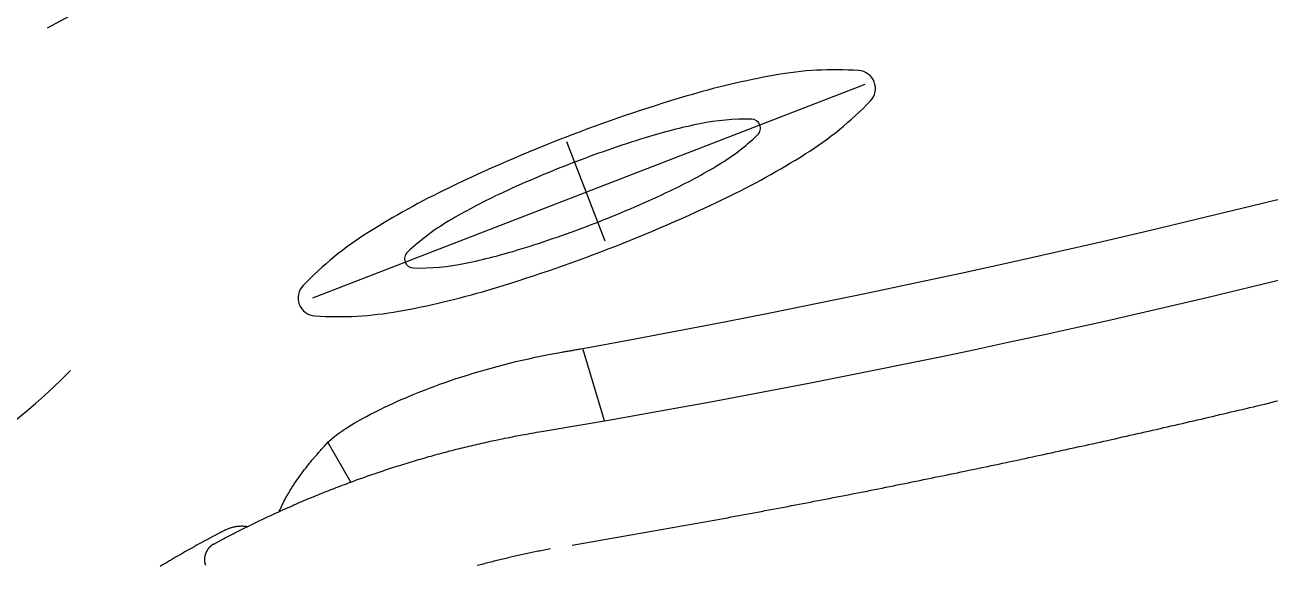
# Model space of a CAD drawing. Extents: x 528 to 612, y 649 to 778.
# Drawn here: x 584.69 to 591.76, y 682.54 to 685.6 of the extents above; entities that cross this region are included whole.
import ezdxf

# ---------------------------------------------------------------- set-up
doc = ezdxf.new("R2010")
doc.units = 0
doc.header["$MEASUREMENT"] = 0
doc.layers.add('1', color=4, linetype='Continuous')
doc.layers.add('DIM', color=3, linetype='Continuous')

# ---------------------------------------------------------------- blocks, each defined once
blk = doc.blocks.new('5DSFEEE')
at = {"layer": '1', "linetype": 'Continuous'}
for points in [[(-8.6767, 7.8437), (-8.5042, 7.8729, 0.000738), (-8.332, 7.9027, 0.000739), (-8.1598, 7.9329, 0.000739), (-7.9878, 7.9636, 0.000739), (-7.8159, 7.9949, 0.00074), (-7.6441, 8.0266, 0.00074), (-7.4725, 8.0589, 0.00074), (-7.3009, 8.0916, 0.000741), (-7.1296, 8.1249, 0.000741), (-6.9583, 8.1586, 0.000741), (-6.7872, 8.1929, 0.000741), (-6.6162, 8.2277, 0.000742), (-6.4453, 8.263, 0.000742), (-6.2745, 8.2987, 0.000742), (-6.1039, 8.335, 0.000742), (-5.9333, 8.3718, 0.000742), (-5.7629, 8.4091, 0.000742), (-5.5927, 8.4469, 0.000742), (-5.4225, 8.4853, 0.000742), (-5.2525, 8.5241, 0.000742), (-5.0825, 8.5634, 0.000742), (-4.9127, 8.6033, 0.000742), (-4.743, 8.6436, 0.000742), (-4.5735, 8.6845, 0.000742)], [(-10.7114, 7.8491), (-10.6677, 7.8725, -0.002054), (-10.6238, 7.8955, -0.002056), (-10.5798, 7.9181, -0.002057), (-10.5356, 7.9404, -0.002055), (-10.4912, 7.9623, -0.002055), (-10.4467, 7.9838, -0.002054), (-10.402, 8.005, -0.002054), (-10.3571, 8.0258, -0.002054), (-10.3121, 8.0462, -0.002054), (-10.2669, 8.0662, -0.002053), (-10.2216, 8.0859, -0.002053), (-10.1761, 8.1052, -0.002053), (-10.1305, 8.1241, -0.002053), (-10.0847, 8.1426, -0.002053), (-10.0388, 8.1607, -0.002053), (-9.9927, 8.1785, -0.002053), (-9.9465, 8.1958, -0.002053), (-9.9001, 8.2128, -0.002053), (-9.8536, 8.2294, -0.002053), (-9.807, 8.2457, -0.002053), (-9.7602, 8.2615, -0.002053), (-9.7133, 8.277, -0.002052), (-9.6663, 8.292, -0.002054), (-9.6192, 8.3067, -0.002058), (-9.5719, 8.321, -0.002053), (-9.5245, 8.3349, -0.002041), (-9.4771, 8.3484, -0.002059), (-9.4294, 8.3615, -0.002102), (-9.3816, 8.3742, -0.002042), (-9.3339, 8.3865, -0.001907), (-9.2863, 8.3984, -0.002106), (-9.2379, 8.41, -0.002512), (-9.1882, 8.4214, -0.001906), (-9.1415, 8.4319, -0.000652), (-9.0993, 8.4412, -0.002692), (-9.0448, 8.4522, -0.004637), (-8.9605, 8.468, -0.002266), (-8.8501, 8.488, -0.0012)], [(-10.7114, 7.8491), (-10.7134, 7.8479, 0.005937), (-10.7155, 7.8467, 0.005956), (-10.7175, 7.8454, 0.005957), (-10.7195, 7.8441, 0.005949), (-10.7215, 7.8428, 0.005947), (-10.7234, 7.8414, 0.005946), (-10.7253, 7.8399, 0.005944), (-10.7272, 7.8384, 0.005942), (-10.729, 7.8369, 0.005946), (-10.7308, 7.8353, 0.005956), (-10.7325, 7.8337, 0.005946), (-10.7342, 7.8321, 0.005929), (-10.7359, 7.8304, 0.005879), (-10.7375, 7.8286, 0.0058), (-10.7391, 7.8269, 0.005792), (-10.7406, 7.8251, 0.005796), (-10.7421, 7.8232, 0.005796), (-10.7436, 7.8214, 0.005788), (-10.7449, 7.8195, 0.005787), (-10.7463, 7.8176, 0.005778), (-10.7476, 7.8157, 0.005775), (-10.7488, 7.8137, 0.005766), (-10.75, 7.8118, 0.005763), (-10.7511, 7.8098, 0.005753), (-10.7522, 7.8077, 0.005749), (-10.7533, 7.8057, 0.005739), (-10.7543, 7.8036, 0.005735), (-10.7552, 7.8016, 0.005726), (-10.7561, 7.7995, 0.005721), (-10.757, 7.7973, 0.005713), (-10.7578, 7.7952, 0.005708), (-10.7585, 7.7931, 0.005701), (-10.7592, 7.7909, 0.005696), (-10.7599, 7.7887, 0.00569), (-10.7605, 7.7865, 0.005686), (-10.761, 7.7843, 0.005681), (-10.7615, 7.7821, 0.005678), (-10.762, 7.7799, 0.005674), (-10.7624, 7.7777, 0.005672), (-10.7627, 7.7754, 0.005671), (-10.763, 7.7732, 0.005668), (-10.7633, 7.7709, 0.005664), (-10.7635, 7.7686, 0.005667), (-10.7636, 7.7664, 0.005679), (-10.7637, 7.7641, 0.005664), (-10.7637, 7.7618, 0.005631), (-10.7637, 7.7595, 0.005681), (-10.7636, 7.7572, 0.005801), (-10.7635, 7.755, 0.005634), (-10.7634, 7.7527, 0.005258), (-10.7631, 7.7504, 0.005815), (-10.7629, 7.7481, 0.006957), (-10.7625, 7.7457, 0.005258), (-10.7621, 7.7435, 0.001749), (-10.7618, 7.7415, 0.007466), (-10.7612, 7.739, 0.012879), (-10.7602, 7.7351, 0.006246), (-10.7587, 7.73, 0.003283)], [(-8.7996, 7.8217), (-8.8345, 7.815, 0.001511), (-8.8694, 7.808, 0.00151), (-8.9042, 7.8008, 0.001511), (-8.9389, 7.7934, 0.001513), (-8.9737, 7.7858, 0.001514), (-9.0083, 7.778, 0.001516), (-9.0429, 7.77, 0.001517), (-9.0775, 7.7618, 0.001519), (-9.112, 7.7534, 0.00152), (-9.1465, 7.7447, 0.001522), (-9.1809, 7.7359, 0.001524), (-9.2153, 7.7268, 0.001525)]]:
    blk.add_lwpolyline(points, format="xyb", dxfattribs=at)
blk.add_arc((-18.3614, 65.5351), 57.8346, 279.46566, 291.68284, dxfattribs=at)
blk = doc.blocks.new('EQ')
at = {"layer": 'DIM'}
for p, q in [((-0.0015, 0.0469), (-0.0015, 0.652)), ((-1.6642, 0.3458), (1.6978, 0.3458))]:
    blk.add_line(p, q, dxfattribs=at)
at = {"layer": 'DIM', "color": 2}
blk.add_lwpolyline([(-1.75, 0.3391, 0.291146), (-1.6914, 0.247, 0.061616), (-1.2374, 0.0993, 0.027833), (-0.7221, 0.0289, 0.020024), (0, 0, 0.020024), (0.7221, 0.0289, 0.027833), (1.2374, 0.0993, 0.061616), (1.6914, 0.247, 0.291146), (1.75, 0.3391, 0.291146), (1.6914, 0.4312, 0.061616), (1.2374, 0.5788, 0.027833), (0.7221, 0.6492, 0.020024), (0, 0.6782, 0.020024), (-0.7221, 0.6492, 0.027833), (-1.2374, 0.5788, 0.061616), (-1.6914, 0.4312, 0.291146)], format="xyb", close=True, dxfattribs=at)
at = {"layer": 'DIM'}
blk.add_lwpolyline([(-1.1027, 0.3458, 0.304881), (-1.0703, 0.2977, 0.055007), (-0.7865, 0.2169, 0.024367), (-0.4691, 0.1791, 0.017459), (-0.0233, 0.1636, 0.017459), (0.4224, 0.1791, 0.024367), (0.7399, 0.2169, 0.055007), (1.0236, 0.2977, 0.304881), (1.056, 0.3458, 0.304881), (1.0236, 0.3939, 0.055007), (0.7399, 0.4747, 0.024367), (0.4224, 0.5125, 0.017459), (-0.0233, 0.5281, 0.017459), (-0.4691, 0.5125, 0.024367), (-0.7865, 0.4747, 0.055007), (-1.0703, 0.3939, 0.304881)], format="xyb", close=True, dxfattribs=at)
blk = doc.blocks.new('2010JETSETTER')
at = {"layer": '1', "color": 3, "linetype": 'Continuous'}
for p, q in [((59.7659, 13.0018), (59.6424, 13.4113)), ((58.3252, 12.6538), (58.1961, 12.8793))]:
    blk.add_line(p, q, dxfattribs=at)
for points in [[(59.6424, 13.4113), (59.9111, 13.4606), (60.1798, 13.5111), (60.4484, 13.5628), (60.717, 13.6157), (60.9854, 13.6697), (61.2537, 13.7249), (61.5219, 13.7813), (61.7899, 13.8388), (62.0577, 13.8976), (62.3254, 13.9575), (62.5929, 14.0186), (62.8602, 14.0808), (63.1272, 14.1442), (63.394, 14.2087), (63.6606, 14.2744)], [(58.1961, 12.8793), (58.2019, 12.8852), (58.2084, 12.8915), (58.2157, 12.898), (58.2237, 12.9048), (58.2325, 12.9119), (58.242, 12.9192), (58.2524, 12.9269), (58.2634, 12.9348), (58.2752, 12.9429), (58.2878, 12.9513), (58.3011, 12.96), (58.3152, 12.9688), (58.3299, 12.9779), (58.3455, 12.9872), (58.3617, 12.9967), (58.3787, 13.0063), (58.3964, 13.0162), (58.4148, 13.0262), (58.434, 13.0363), (58.4538, 13.0466), (58.4744, 13.057), (58.4956, 13.0675), (58.5175, 13.0782), (58.5402, 13.0889), (58.5635, 13.0997), (58.5874, 13.1105), (58.612, 13.1214), (58.6373, 13.1323), (58.6633, 13.1433), (58.6898, 13.1542), (58.717, 13.1652), (58.7448, 13.1761), (58.7733, 13.187), (58.8023, 13.1979), (58.8319, 13.2086), (58.862, 13.2194), (58.8928, 13.23), (58.924, 13.2405), (58.9558, 13.2509), (58.9882, 13.2611), (59.021, 13.2713), (59.0543, 13.2812), (59.0881, 13.291), (59.1223, 13.3006), (59.1569, 13.31), (59.192, 13.3192), (59.2275, 13.3282), (59.2633, 13.3369), (59.2995, 13.3454), (59.3361, 13.3536), (59.373, 13.3616), (59.4102, 13.3693), (59.4476, 13.3767), (59.5232, 13.3907)], [(59.5232, 13.3907), (59.5292, 13.3917), (59.5351, 13.3927), (59.541, 13.3938), (59.547, 13.3948), (59.5529, 13.3958), (59.5589, 13.3969), (59.5648, 13.3979), (59.5708, 13.3989), (59.5767, 13.4), (59.5827, 13.401), (59.5886, 13.402), (59.5946, 13.4031), (59.6005, 13.4041), (59.6065, 13.4051), (59.6125, 13.4061), (59.6184, 13.4072), (59.6244, 13.4082), (59.6304, 13.4092), (59.6424, 13.4113)], [(57.6149, 12.383), (57.5969, 12.3737), (57.5789, 12.3643), (57.561, 12.355), (57.5431, 12.3455), (57.5252, 12.336), (57.5074, 12.3264), (57.4896, 12.3168), (57.4718, 12.3071), (57.4541, 12.2973), (57.4364, 12.2875), (57.4187, 12.2776), (57.4011, 12.2677), (57.3835, 12.2577), (57.3659, 12.2476), (57.3483, 12.2375), (57.3308, 12.2273), (57.3134, 12.2171), (57.2959, 12.2068), (57.2785, 12.1965), (57.2611, 12.1861), (57.2438, 12.1756)]]:
    blk.add_lwpolyline(points, dxfattribs=at)
for points in [[(57.9191, 12.4869, -0.002357), (57.9217, 12.4929, -0.00348), (57.9257, 12.5021, -0.003392), (57.9299, 12.5113, -0.003302), (57.9343, 12.5207, -0.00322), (57.9389, 12.5301, -0.003136), (57.9437, 12.5395, -0.003059), (57.9486, 12.5491, -0.002981), (57.9537, 12.5587, -0.002911), (57.9591, 12.5684, -0.002842), (57.9646, 12.5782, -0.002785), (57.9703, 12.5881, -0.002724), (57.9762, 12.598, -0.002669), (57.9822, 12.608, -0.002611), (57.9885, 12.6181, -0.002561), (57.9949, 12.6283, -0.002507), (58.0016, 12.6385, -0.00246), (58.0084, 12.6488, -0.00241), (58.0154, 12.6591, -0.002367), (58.0226, 12.6696, -0.00232), (58.03, 12.6801, -0.002278), (58.0376, 12.6906, -0.002237), (58.0454, 12.7012, -0.002203), (58.0534, 12.7119, -0.002157), (58.0615, 12.7227, -0.002108), (58.0699, 12.7335, -0.00209), (58.0784, 12.7444, -0.0021), (58.0872, 12.7553, -0.002002), (58.0961, 12.7663, -0.001838), (58.1051, 12.7773, -0.002003), (58.1145, 12.7885, -0.002358), (58.1244, 12.8, -0.001743), (58.1338, 12.8109, -0.000566), (58.1423, 12.8207, -0.002442), (58.1538, 12.8335, -0.004082), (58.172, 12.8533, -0.001925), (58.1961, 12.8793, -0.000999)], [(57.6149, 12.383), (57.6233, 12.387, -0.012378), (57.6319, 12.3907, -0.011788), (57.6409, 12.394, -0.011619), (57.6502, 12.3969, -0.012077), (57.6598, 12.3994, -0.012292), (57.6696, 12.4015, -0.01243), (57.6796, 12.4031, -0.01252), (57.6898, 12.4042, -0.012706), (57.7001, 12.4047, -0.012805), (57.7105, 12.4048, -0.012934), (57.721, 12.4043, -0.013), (57.7315, 12.4032, -0.010549), (57.74, 12.4019, -0.013139)]]:
    blk.add_lwpolyline(points, format="xyb", dxfattribs=at)
at = {"layer": '1', "color": 2, "linetype": 'Continuous'}
for centre, radius, start, end in [((62.923, 3.575), 13.2582, 87.90379, 118.47428), ((54.2509, 15.7205), 3.4767, 245.44872, 315.56892)]:
    blk.add_arc(centre, radius, start, end, dxfattribs=at)
at = {"layer": '1'}
blk.add_blockref('5DSFEEE', (68.2587, 4.4531), dxfattribs=at)
at = {"layer": '1', "rotation": 21.12534929459543}
blk.add_blockref('EQ', (59.788, 13.9762), dxfattribs=at)

msp = doc.modelspace()

# ---------------------------------------------------------------- block references
at = {"layer": '1'}
msp.add_blockref('2010JETSETTER', (528.2128, 670.3522), dxfattribs=at)

doc.saveas('drawing.dxf')
